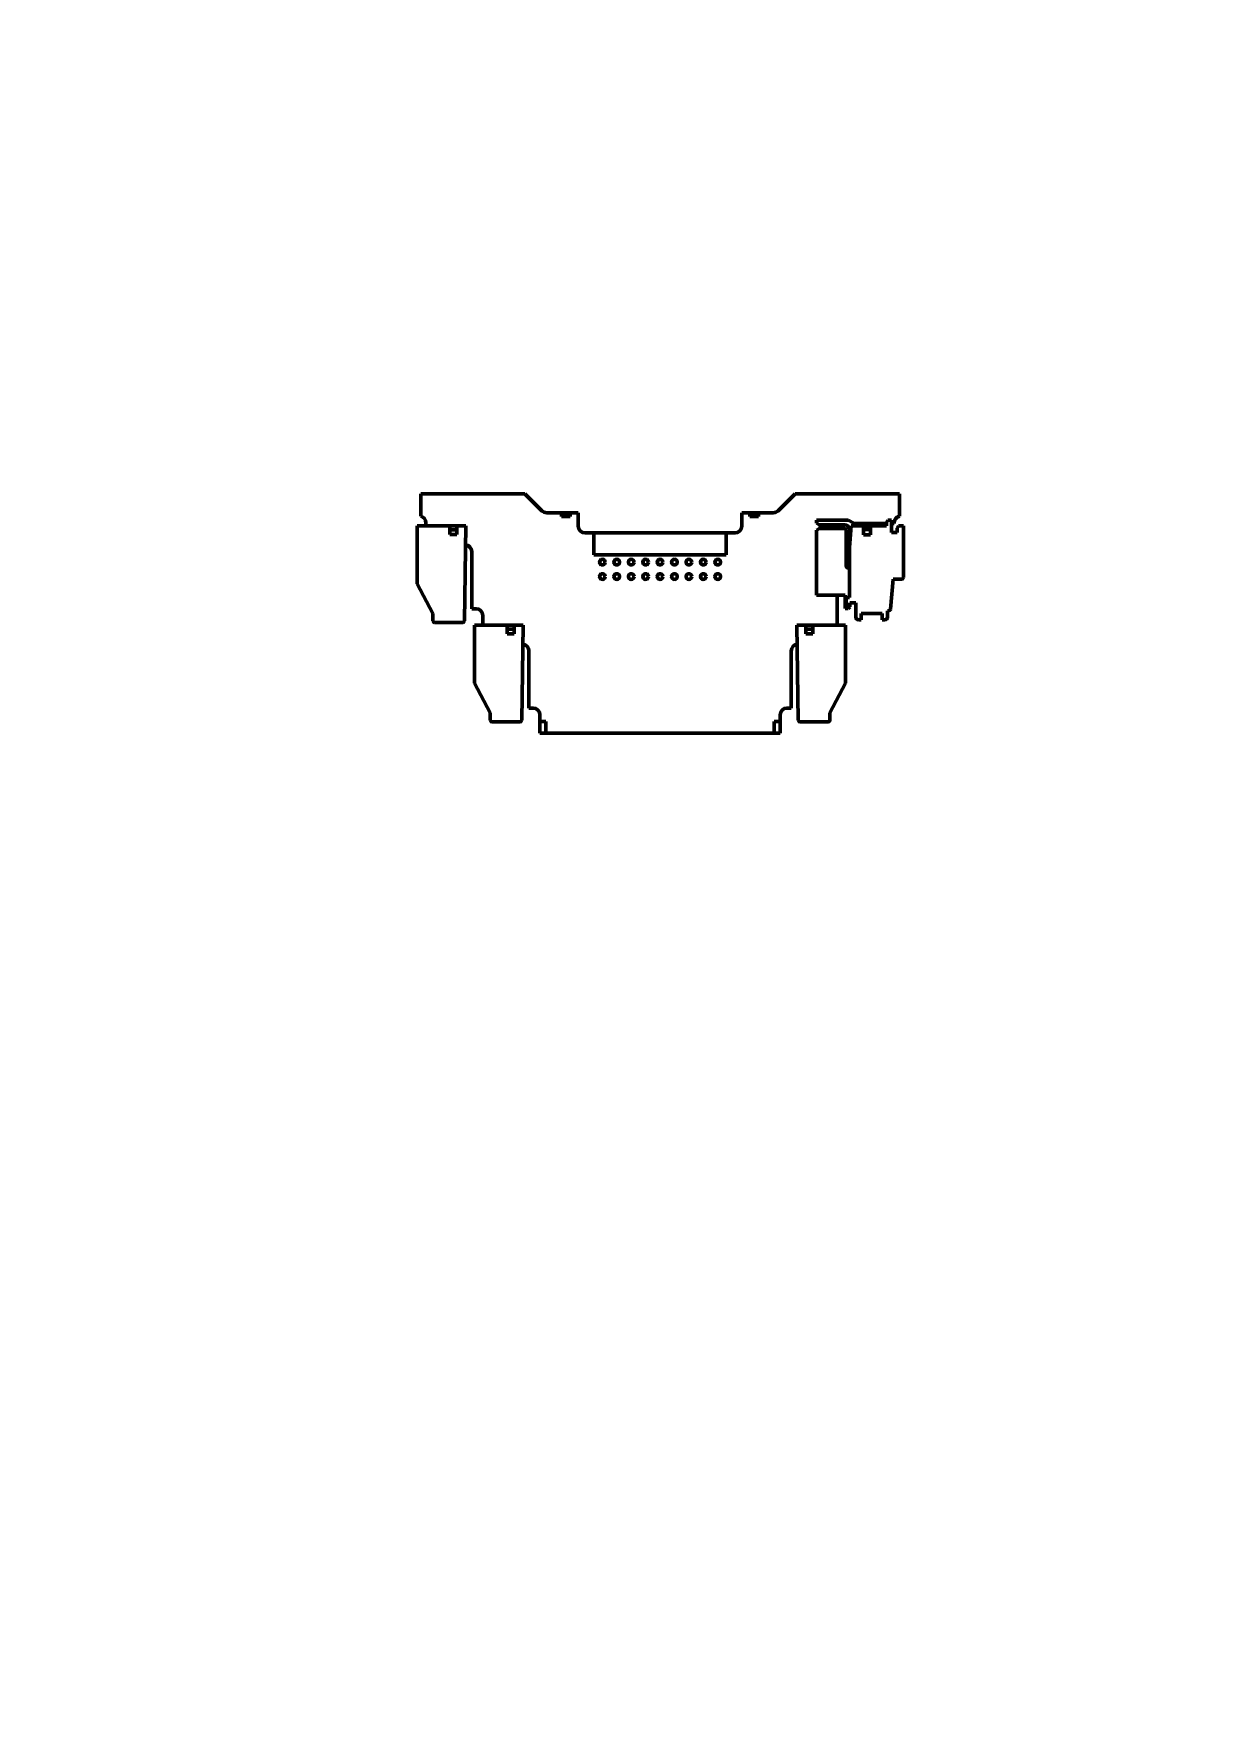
# Model space of a CAD drawing. Header units: millimetres. Extents: x 0 to 210, y 0 to 297.
import ezdxf

# ---------------------------------------------------------------- set-up
doc = ezdxf.new("R2010")
doc.units = ezdxf.units.MM
doc.linetypes.add('K5LT_BASIC', pattern=[0])
doc.layers.add('Системный слой (1)', color=252, linetype='Continuous', true_color=0x909090)

# ---------------------------------------------------------------- blocks, each defined once
blk = doc.blocks.new('U0')
at = {"layer": 'Системный слой (1)', "color": 5, "linetype": 'K5LT_BASIC', "lineweight": 60, "true_color": 0x0000ff}
for p, q in [((153.14, 210.35), (153.14, 206.7)), ((153.14, 202.15), (153.14, 201.22))]:
    blk.add_line(p, q, dxfattribs=at)
blk = doc.blocks.new('U1')
at = {"layer": 'Системный слой (1)', "color": 5, "linetype": 'K5LT_BASIC', "lineweight": 60, "true_color": 0x0000ff}
for p, q in [((150.14, 210.75), (144.44, 210.75)), ((151.54, 210.75), (151.04, 210.75))]:
    blk.add_line(p, q, dxfattribs=at)

msp = doc.modelspace()

# ---------------------------------------------------------------- linework, layer by layer
at = {"layer": 'Системный слой (1)', "color": 5, "linetype": 'K5LT_BASIC', "lineweight": 60, "true_color": 0x0000ff}
for p, q in [((68.14, 216), (86.49, 216)), ((68.14, 216), (68.14, 212.05)), ((86.49, 216), (89.49, 213)), ((131.09, 213), (134.09, 216)), ((134.09, 216), (152.44, 216)), ((152.44, 212.05), (152.44, 216)), ((69.04, 210.89), (69.04, 210.35)), ((90.33, 212.65), (92.93, 212.65)), ((92.93, 212.65), (94.49, 212.65)), ((92.93, 212.65), (92.93, 212)), ((92.93, 212), (94.49, 212)), ((94.49, 212.65), (95.89, 212.65)), ((94.49, 212.65), (94.49, 212)), ((95.89, 212.65), (95.89, 210.3)), ((124.69, 212.65), (126.09, 212.65)), ((124.69, 212.65), (124.69, 210.3)), ((127.65, 212.65), (126.09, 212.65)), ((126.09, 212), (126.09, 212.65)), ((126.09, 212), (127.65, 212)), ((127.65, 212), (127.65, 212.65)), ((127.65, 212.65), (130.24, 212.65)), ((143.44, 211.33), (137.84, 211.33)), ((137.84, 210.8), (137.84, 211.33)), ((144.44, 210.83), (143.44, 211.33)), ((150.14, 210.92), (150.39, 211.35)), ((150.14, 210.92), (150.14, 210.35)), ((150.39, 211.35), (151.04, 211.35)), ((151.04, 210.35), (151.04, 211.35)), ((151.04, 211.35), (151.04, 210.35)), ((151.04, 211.35), (151.04, 211.35)), ((151.04, 211.35), (151.04, 209.15)), ((151.04, 211.35), (151.04, 210.35)), ((151.54, 210.89), (151.54, 210.75)), ((67.54, 210.35), (73.29, 210.35)), ((67.54, 210.35), (67.54, 200.15)), ((74.49, 210.35), (73.29, 210.35)), ((73.29, 210.35), (73.29, 209.65)), ((73.29, 209.65), (73.29, 208.8)), ((73.29, 209.65), (74.49, 209.65)), ((73.29, 208.8), (74.49, 208.8)), ((74.49, 210.35), (76.09, 210.35)), ((74.49, 209.65), (74.49, 210.35)), ((74.49, 208.8), (74.49, 209.65)), ((75.85, 193.6), (76.09, 210.35)), ((98.66, 209.1), (97.09, 209.1)), ((98.66, 205.25), (98.66, 209.1)), ((98.66, 209.1), (121.92, 209.1)), ((121.92, 209.1), (123.49, 209.1)), ((121.92, 209.1), (121.92, 205.25)), ((138.36, 210.5), (137.84, 210.8)), ((137.84, 209.6), (138.36, 209.9)), ((137.84, 198.15), (137.84, 209.6)), ((138.36, 210.5), (138.74, 210.5)), ((138.36, 209.9), (138.74, 209.9)), ((139.54, 210.5), (138.74, 210.5)), ((138.74, 210.5), (138.74, 209.9)), ((139.54, 209.9), (138.74, 209.9)), ((142.84, 210.5), (139.54, 210.5)), ((142.84, 209.9), (139.54, 209.9)), ((143.04, 203.37), (143.04, 209.7)), ((143.64, 206.5), (143.97, 210.35)), ((143.64, 206.5), (143.64, 209.7)), ((143.64, 206.5), (143.64, 209.7)), ((143.97, 210.35), (146.14, 210.35)), ((144.44, 210.83), (144.44, 210.83)), ((144.44, 210.83), (144.44, 210.35)), ((144.44, 210.83), (144.44, 210.35)), ((146.14, 210.35), (147.34, 210.35)), ((146.14, 210.35), (146.14, 209.7)), ((146.14, 209.7), (146.14, 208.75)), ((147.34, 209.7), (146.14, 209.7)), ((146.14, 208.75), (147.34, 208.75)), ((147.34, 209.7), (147.34, 210.35)), ((147.34, 210.35), (150.14, 210.35)), ((147.34, 209.7), (147.34, 208.75)), ((151.04, 209.15), (151.04, 210.75)), ((151.04, 210.75), (151.04, 210.35)), ((151.04, 210.35), (151.04, 210.35)), ((151.04, 209.15), (152.04, 209.15)), ((152.04, 209.92), (152.29, 210.35)), ((152.04, 209.15), (152.04, 209.92)), ((152.29, 210.35), (153.14, 210.35)), ((153.14, 201.22), (153.14, 210.35)), ((153.14, 210.35), (153.14, 210.35)), ((77.14, 205.8), (77.14, 195.75)), ((98.66, 205.25), (121.92, 205.25)), ((143.64, 206.5), (143.64, 197.74)), ((153.14, 202.15), (153.14, 206.7)), ((153.14, 206.7), (153.14, 206.7)), ((153.14, 202.15), (153.14, 206.7)), ((153.14, 202.15), (153.14, 206.7)), ((153.14, 206.7), (153.14, 206.7)), ((153.14, 202.15), (153.14, 206.7)), ((143.64, 202.87), (143.54, 202.87)), ((153.14, 202.15), (153.14, 202.15)), ((67.54, 200.15), (70.29, 194.9)), ((151.35, 200.92), (150.89, 195.67)), ((151.35, 200.92), (150.89, 195.67)), ((152.84, 200.92), (151.35, 200.92)), ((153.14, 201.22), (153.14, 201.22)), ((137.84, 198.15), (142.89, 198.15)), ((141.49, 198.15), (141.49, 192.85)), ((142.89, 195.8), (142.89, 198.15)), ((143.04, 197.74), (143.04, 195.8)), ((143.49, 197.74), (143.04, 197.74)), ((143.74, 196.1), (143.44, 195.8)), ((143.49, 197.74), (143.64, 197.74)), ((144.74, 196.8), (143.74, 196.8)), ((143.74, 196.8), (143.74, 196.1)), ((143.74, 196.1), (143.74, 196.8)), ((144.74, 196.8), (144.74, 194.3)), ((70.29, 194.9), (70.29, 193.6)), ((75.55, 193.3), (70.59, 193.3)), ((77.14, 195.75), (77.89, 195.75)), ((79.09, 194.55), (79.09, 192.85)), ((142.89, 195.8), (143.04, 195.8)), ((143.44, 195.8), (143.04, 195.8)), ((145.24, 193.8), (145.69, 193.8)), ((149.39, 194.9), (145.69, 194.9)), ((145.69, 193.8), (145.69, 194.9)), ((145.69, 194.9), (145.69, 193.8)), ((145.69, 193.8), (145.69, 193.8)), ((149.39, 193.8), (149.39, 194.9)), ((149.39, 193.8), (149.87, 193.8)), ((150.59, 195.4), (150.37, 195.4)), ((150.37, 194.3), (150.37, 195.4)), ((150.37, 195.4), (150.37, 194.3)), ((77.64, 192.85), (77.64, 182.65)), ((77.64, 192.85), (83.39, 192.85)), ((84.59, 192.85), (83.39, 192.85)), ((83.39, 192.85), (83.39, 192.15)), ((83.39, 192.15), (83.39, 191.3)), ((83.39, 192.15), (84.59, 192.15)), ((83.39, 191.3), (84.59, 191.3)), ((84.59, 192.85), (86.19, 192.85)), ((84.59, 192.15), (84.59, 192.85)), ((84.59, 191.3), (84.59, 192.15)), ((85.95, 176.1), (86.19, 192.85)), ((134.62, 176.1), (134.39, 192.85)), ((135.99, 192.85), (134.39, 192.85)), ((135.99, 192.85), (135.99, 192.15)), ((135.99, 192.85), (137.19, 192.85)), ((135.99, 192.15), (135.99, 191.3)), ((135.99, 192.15), (137.19, 192.15)), ((135.99, 191.3), (137.19, 191.3)), ((137.19, 192.15), (137.19, 192.85)), ((137.19, 192.85), (137.19, 191.3)), ((142.94, 192.85), (137.19, 192.85)), ((137.19, 191.3), (137.19, 192.15)), ((142.94, 192.85), (142.94, 182.65)), ((142.94, 192.85), (142.94, 182.65)), ((87.19, 188.3), (87.19, 178.25)), ((133.39, 188.3), (133.39, 178.25)), ((77.64, 182.65), (80.39, 177.4)), ((142.94, 182.65), (140.19, 177.4)), ((142.94, 182.65), (140.19, 177.4)), ((87.19, 178.25), (87.94, 178.25)), ((133.39, 178.25), (132.64, 178.25)), ((80.39, 177.4), (80.39, 176.1)), ((85.65, 175.8), (80.69, 175.8)), ((89.14, 177.05), (89.14, 175.9)), ((89.14, 173.8), (89.14, 175.9)), ((89.14, 175.9), (90.19, 175.9)), ((90.19, 175.9), (90.19, 173.8)), ((131.44, 175.9), (130.39, 175.9)), ((130.39, 175.9), (130.39, 173.8)), ((131.44, 177.05), (131.44, 175.9)), ((131.44, 173.8), (131.44, 175.9)), ((134.92, 175.8), (139.89, 175.8)), ((140.19, 177.4), (140.19, 176.1)), ((140.19, 177.4), (140.19, 176.1)), ((140.19, 177.4), (140.19, 177.4)), ((140.19, 176.1), (140.19, 176.1)), ((90.19, 173.8), (89.14, 173.8)), ((90.19, 173.8), (130.39, 173.8)), ((131.44, 173.8), (130.39, 173.8))]:
    msp.add_line(p, q, dxfattribs=at)
for centre in [(100.13, 203.95), (102.67, 203.95), (105.21, 203.95), (107.75, 203.95), (110.29, 203.95), (112.83, 203.95), (115.37, 203.95), (117.91, 203.95), (120.45, 203.95), (100.13, 201.41), (102.67, 201.41), (105.21, 201.41), (107.75, 201.41), (110.29, 201.41), (112.83, 201.41), (115.37, 201.41), (117.91, 201.41), (120.45, 201.41)]:
    msp.add_circle(centre, 0.5, dxfattribs=at)
for centre, radius, start, end in [((67.84, 210.89), 1.2, 0, 75.5225), ((90.33, 213.85), 1.2, 225, 270), ((130.24, 213.85), 1.2, 270, 315), ((152.74, 210.89), 1.2, 104.4775, 180), ((97.09, 210.3), 1.2, 180, 270), ((123.49, 210.3), 1.2, 270, 0), ((139.09, 210.1), 0.6, 138.1884, 199.4725), ((139.14, 210.2), 0.6, 149.9988, 210.0013), ((142.84, 209.7), 0.8, 0, 90), ((142.84, 209.7), 0.2, 0, 90), ((75.94, 205.8), 1.2, 0, 85.0677), ((143.54, 203.37), 0.5, 180, 270), ((152.84, 201.22), 0.3, 270, 0), ((70.59, 193.6), 0.3, 180, 270), ((75.55, 193.6), 0.3, 270, 359.2), ((77.89, 194.55), 1.2, 0, 90), ((145.24, 194.3), 0.5, 180, 270), ((149.87, 194.3), 0.5, 270, 0), ((150.59, 195.7), 0.3, 270, 355.0008), ((85.99, 188.3), 1.2, 0, 82.6702), ((134.59, 188.3), 1.2, 97.3304, 180), ((87.94, 177.05), 1.2, 0, 90), ((132.64, 177.05), 1.2, 90, 180), ((80.69, 176.1), 0.3, 180, 270), ((85.65, 176.1), 0.3, 270, 359.2), ((134.92, 176.1), 0.3, 180.8, 270), ((139.89, 176.1), 0.3, 270, 0)]:
    msp.add_arc(centre, radius, start, end, dxfattribs=at)

# ---------------------------------------------------------------- block references
at = {"layer": 'Системный слой (1)'}
for name in ['U1', 'U0']:
    msp.add_blockref(name, (0, 0), dxfattribs=at)

doc.saveas('drawing.dxf')
